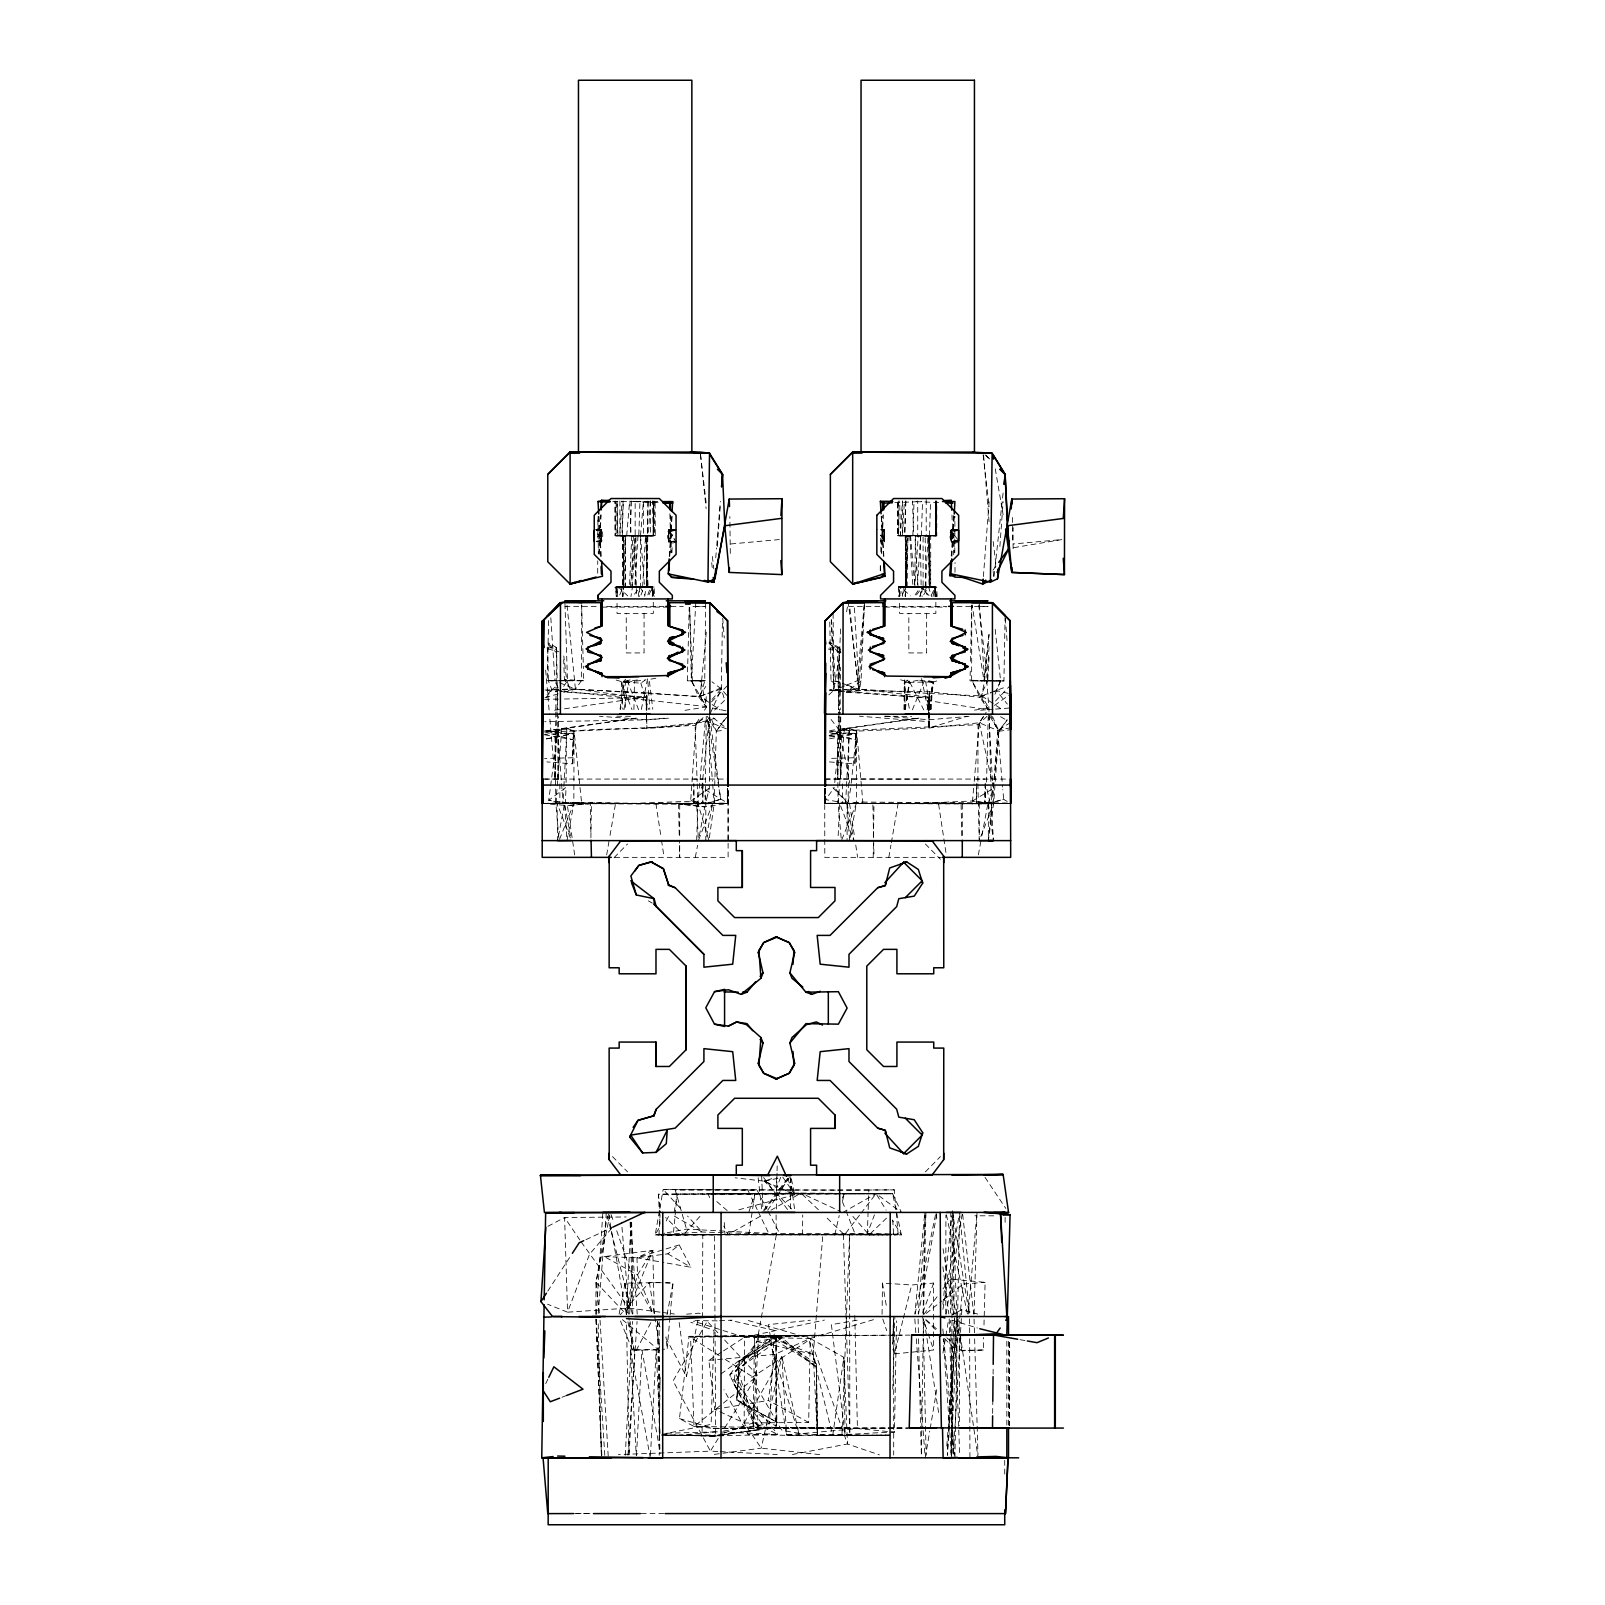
<?xml version="1.0" encoding="UTF-8"?>
<svg xmlns="http://www.w3.org/2000/svg" width="1605" height="1605" viewBox="0 0 1605 1605"><rect width="100%" height="100%" fill="white"/><g stroke="black" fill="none" stroke-linecap="round" stroke-linejoin="round"><path stroke-width="0.75" stroke-dasharray="5 3.75" d="M679.697 845.273L679.697 857.351L679.336 840.258M679.697 835.603L679.718 804.205L544.617 803.463L678.534 803.624L704.776 806.894L728.108 803.423L728.128 788.557L728.108 857.351L613.812 857.351M693.862 803.242L693.862 783.902L693.862 803.242L701.225 803.242M728.108 840.619L728.048 788.817M1010.689 727.707L997.708 730.456L979.271 722.772L929.014 727.988L856.609 731.138L844.39 728.489L837.469 731.258L838.031 803.423L1006.154 803.383L987.857 803.824L824.789 803.423L824.81 788.797L824.789 803.423L856.388 803.443L856.609 731.138L849.506 728.229L837.469 731.258L828.982 731.258M880.603 529.73L884.355 529.469L883.994 542.029L884.134 530.172L876.952 529.49M936.337 596.558L935.173 587.029L930.699 586.868L930.719 535.689L936.778 535.729L936.778 501.021M958.626 541.005L951.304 541.788L958.646 541.326L951.344 541.768L951.223 530.172L958.566 529.971L951.304 529.57L951.304 541.788L951.023 530.172L958.546 529.75L951.243 529.911L951.263 541.487L958.586 541.607C948.575 549.05 946.428 525.236 956.139 529.63M962.298 835.403L962.318 803.724L872.859 803.644L873.601 837.81M983.805 803.242L976.442 803.242L976.442 783.902M597.04 541.828L601.654 541.728L601.434 529.61L601.654 541.728L596.699 541.868M596.719 529.67L601.594 529.67L601.514 541.788L596.759 541.587L601.674 541.587L601.434 529.61M666.075 1435.291L715.569 1435.953L777.723 1434.348L753.568 1422.732L729.633 1374.963L736.795 1365.394L774.954 1335.38L816.343 1363.929L817.346 1435.512L885.599 1435.592M884.275 530.252L884.295 541.928L884.275 530.252L884.255 541.567L884.275 530.252L880.563 535.629M945.766 1314.054L945.907 1214.945M951.986 1320.534L951.625 1457.822L943.259 1338.851M951.986 1318.026L952.246 1215.687M954.794 552.742L954.895 516.188M954.995 572.343L955.035 562.573M928.212 710.534L927.75 700.562L988.379 709.771L979.893 697.332L971.647 680.279L971.787 602.617M992.532 716.512L998.872 731.258L993.655 803.523L988.319 840.619L988.379 803.423L1010.689 803.423L824.789 803.423L824.729 788.436L824.789 857.351L941.112 857.351M1005.111 1222.348L1005.131 1217.372M597.682 573.226L597.742 560.867M597.863 533.663L597.943 516.349M647.959 501.021L646.454 587.029L646.755 535.729L615.257 535.729L615.076 501.021L615.056 535.629L619.891 535.729L653.877 535.729L653.596 501.061L653.074 535.669L616.139 535.729L616.139 501.021M646.775 710.192L646.815 693.48L575.433 689.127L544.597 690.03M720.505 1234.686L891.477 1234.887L702.789 1234.727L702.087 1435.512L715.71 1436.074L765.244 1428.39L733.946 1384.052L735.15 1372.094L756.978 1341.599L776.359 1234.706M699.359 835.724L704.776 806.894L679.718 804.205L728.108 803.423L630.926 803.563L690.652 801.256L705.518 803.503L709.33 788.095L709.591 717.415M819.734 1454.611L761.231 1448.151L744.158 1423.013L744.499 1337.286L693.46 1321.176M840.739 716.893L840.498 778.967L837.69 779.067L838.372 712.058M880.262 570.758L880.302 563.335M899.322 596.498L900.967 586.808L929.516 587.049L928.934 535.749L929.315 587.029L900.706 586.828L898.88 596.518L898.459 587.129L906.183 586.989L935.173 587.029L935.494 596.558L934.732 587.029L926.005 587.029L925.142 535.749L936.778 535.729L917.739 535.729L917.739 501.021M928.974 709.45L929.014 697.714L829.263 690.23M958.646 541.206L951.203 539.942L951.243 529.891L958.626 530.051L951.444 529.61L958.606 529.971L951.444 529.61L951.183 539.762L958.646 541.086L951.344 541.768M950.481 1313.051L950.822 1212.297M977.866 783.762L979.251 840.619L993.655 803.523L992.592 783.762M977.886 781.294L978.047 724.718L986.192 712.239M566.104 782.438L566.425 728.209L544.637 731.459L573.446 733.766L572.303 763.84L546.824 761.914M563.736 692.357L575.433 689.127L581.431 680.701L581.792 605.085M920.588 535.749L917.338 587.089L906.183 586.989L905.862 535.709L935.555 535.749L936.377 501.041L936.036 535.729L913.145 535.749L897.636 535.629L897.817 501.021L898.7 535.729L907.908 535.709L907.126 586.908L898.74 586.748L900.184 596.498M985.51 783.902L984.788 803.242L985.009 783.902M595.776 1314.234L596.037 1282.395L607.272 1216.67M557.717 779.067L558.259 716.673M951.203 539.942L951.304 529.57L958.626 530.051L951.444 529.61L951.183 539.762L951.284 529.59L958.646 530.332L951.203 531.857L951.263 541.708L958.586 541.587L951.183 541.346L958.606 541.507M597.963 535.95L601.594 529.75L596.679 529.891L601.654 529.73C597.241 559.684 609.519 524.434 596.739 529.79L601.715 529.79L596.799 530.132M619.891 501.021L619.891 535.729L624.225 535.729L622.84 596.538M642.602 587.029L645.551 535.588L648.159 587.069L616.019 586.928L617.765 596.538L616.019 586.928L646.996 587.069L646.815 535.749L625.509 535.729L624.987 587.089L615.156 587.47L616.481 596.659L618.126 586.808L646.755 587.029L646.354 535.749L655.261 535.629L655.081 501.021M646.654 709.51L646.815 693.48L700.121 696.389L723.293 686.96M659.434 1434.97L660.056 1375.846M790.483 1208.645L790.824 1177.889M802.52 1234.727L802.721 1214.925M884.174 541.266L884.355 529.469L884.295 540.464L880.563 541.106L884.275 540.584L884.154 541.748L884.275 531.014M929.556 535.749L929.034 587.029L918.04 587.029L914.89 535.749M935.675 501.041L935.555 535.749L936.016 501.021M992.652 1413.403L992.793 1401.145M993.094 1374.181L993.174 1366.838M555.791 712.058L554.969 779.067L558.64 779.067L557.738 712.359M555.832 709.571L556.574 647.537L548.649 643.003M622.961 535.729L622.339 587.009L616.019 586.928L652.593 587.029L653.757 596.558L652.152 586.949L650.727 586.708L632.45 587.009L630.946 596.538M705.678 603.38L704.715 681.102L700.121 696.389L706.581 706.942L704.033 711.035M838.392 709.571L839.154 647.537L829.243 641.88M590.901 837.79L591.402 803.583L728.108 803.423L701.826 787.654L709.591 714.967M623.823 535.649L623.121 587.029L621.015 587.109L622.8 596.579L623.382 587.089L636.062 586.949L654.118 587.029L654.559 596.558M873.2 857.351L873.441 840.238M873.481 837.81L873.983 803.603L962.318 803.724M882.068 1314.335L882.489 1283.077L911.66 1285.003L933.629 1283.077L933.629 1350.006L894.487 1353.898L892.922 1349.263M929.034 709.591L929.235 693.48L858.836 689.187L829.665 689.969L844.451 690.331M915.452 535.729L914.649 586.989L903.595 587.109L905.38 596.579L906.805 535.729L897.636 535.629M921.752 1430.657L921.37 1455.494L920.688 1430.677M921.792 1428.169L923.156 1338.771M923.196 1336.283L923.477 1318.889M638.609 587.049L652.152 587.029L652.774 596.538L652.593 587.029L623.121 587.029L646.996 587.069L647.838 535.629L653.456 535.729L653.095 501.041M671.993 552.581L672.074 547.606M724.036 697.874L721.287 688.946L722.41 622.981M923.096 1314.034L924.841 1212.417L914.87 1313.993M777.021 1173.235L776.72 1187.82L794.495 1194.04L791.125 1177.789M777.061 1170.787L777.161 1165.932M721.448 1352.192L708.868 1360.338L714.747 1409.33L744.158 1423.013L808.679 1422.431L810.244 1338.45L876.31 1318.829M857.251 1320.173L831.39 1324.627L845.113 1434.95L890.414 1435.592L832.714 1435.572L809.161 1340.014L751.24 1377.812L781.595 1429.955C819.152 1439.143 856.709 1432.824 894.466 1432.142L896.513 1320.895M954.915 1457.801L959.529 1214.925M846.918 690.411L929.375 691.755L979.893 697.332L987.717 681.002L1003.928 680.921L1005.111 615.658M881.606 552.742L882.349 515.566M903.956 709.45L904.538 681.062M633.895 709.51L634.497 681.182M990.867 781.434L988.921 708.086L986.734 680.961L970.022 680.881L970.263 671.111M970.483 661.32L971.767 605.045M557.918 687.442L554.949 680.921L547.165 680.66L548.649 619.55M654.198 501.021L654.198 535.729L647.357 535.689L648.179 501.021M923.557 1313.933L925.945 1212.256L918.221 1313.993M687.321 680.801L704.715 681.102L687.321 680.801L687.682 666.135M687.763 663.688L689.187 607.452M839.315 716.954L837.69 779.067L841.221 778.967L840.318 712.319M839.375 714.466L840.599 667.259M954.112 1333.895L950.983 1455.414L956.821 1333.976M954.193 1331.408L954.574 1316.541M986.533 782.096L988.199 717.254M946.79 1337.767L961.877 1350.848L983.303 1350.006L983.644 1337.467M983.985 1324.948L985.109 1282.355L950.321 1279.085L942.958 1288.935M557.035 711.677L555.029 779.067L549.712 717.174M557.116 709.189L557.778 686.719M572.303 763.84L573.446 733.766L544.617 739.243L573.707 733.184L573.166 757.741L544.597 758.463M697.212 783.902L697.914 803.423L708.949 840.619L714.205 803.503L716.291 731.258L710.995 717.997M829.404 761.914L854.883 763.84L856.027 733.766L829.564 731.639M892.761 1389.168L894.848 1317.103M974.054 1314.074L977.004 1212.397L968.236 1314.054M1012.755 540.082L1013.116 527.644M622.299 535.649L623.322 501.021M652.292 596.538L652.593 587.029L639.954 586.928L633.955 594.933M727.667 788.697L727.246 803.142L542.209 803.423L581.572 802.38L635.159 803.423L562.954 802.58L548.729 800.333L557.758 731.318L566.425 728.209L574.088 731.098C620.353 726.102 670.529 733.024 714.967 718.217M905.902 501.021L904.879 535.649L897.837 535.729L897.656 501.021M893.564 1316.541L892.761 1343.706L893.504 1319.009M929.496 535.729L930.539 501.041M934.872 596.538L934.732 586.949L936.257 596.538M928.513 714.245L929.375 691.755L929.014 727.988L967.013 716.332M623.101 501.021L621.897 535.629L638.77 535.729L639.974 501.021M631.467 501.021L630.263 535.649L619.891 535.729L621.837 501.021M696.67 840.619L697.914 803.423L705.458 719.301M659.394 1211.013L655.181 1234.967L702.147 1232.018L780.211 1234.566L867.362 1233.844L868.084 1211.936M868.185 1209.508L868.827 1190.027L894.306 1189.887L896.011 1209.548M905.681 501.021L904.478 535.629L926.205 535.729L926.205 498.533M912.844 535.649L914.048 501.021M921.35 535.729L922.554 501.041M647.357 535.689L654.198 535.729L616.139 535.729L625.509 535.729L623.623 586.989L615.156 587.47L654.118 587.029M646.574 709.972L646.634 692.838L570.257 689.006L551.839 689.809L545.339 696.189M706.22 696.63L705.859 706.521L564.238 691.153M908.049 535.709L906.183 586.989L905.962 535.709M841.923 1435.512L849.567 1234.747L849.827 1435.592L890.033 1435.111L817.346 1435.01L816.504 1366.377L813.254 1354.319L822.823 1234.727M931.402 709.29L932.405 682.265L928.793 680.54M599.407 554.287L601.032 514.984M840.559 628.979L838.432 681.483L831.029 680.781L829.745 621.336M668.844 541.988L668.824 529.71L676.066 530.091L668.723 529.991L668.844 541.988L676.046 541.647L668.603 540.183L668.643 530.172L675.986 529.59L668.563 530.192L668.743 541.768L676.026 541.366L668.663 541.647L668.583 530.172L668.743 541.728L676.046 541.346L668.663 541.647L668.462 529.63L675.825 529.77L668.603 531.596L668.743 541.768L676.046 541.126L668.683 541.467L676.026 541.788L668.663 541.266M631.768 535.729L629.481 587.029L640.515 587.029L640.515 535.729L643.424 501.021M861.022 680.961L846.457 692.096L859.217 690.772L861.022 680.961L864.513 602.657L858.836 689.187L842.866 689.949M838.171 835.643L839.656 803.403L853.9 840.559L847.099 803.423L856.388 803.443L849.587 840.599L847.099 803.423L873.983 803.603M928.332 713.021L929.014 727.988L929.315 721.708L859.417 716.191M956.941 1331.508L957.543 1319.109M669.104 529.831L676.046 530.212L669.104 529.831L668.603 540.183L674.561 532.218M953.089 1338.791L947.351 1455.354L955.356 1338.851M953.21 1336.303L954.072 1318.949M546.824 803.423L565.281 803.383L566.084 787.353L548.729 800.333L565.281 803.383L714.205 803.503L712.64 783.701M630.966 1222.348L626.351 1314.415L596.037 1282.395L609.88 1214.845M1007.338 803.142L862.828 802.079L848.102 803.443L849.005 728.209L829.143 735.652M703.09 717.656L695.105 725.38L574.088 731.098L561.81 728.489L554.889 731.258L555.852 803.423L563.014 803.483L563.776 788.918M563.897 786.49L566.926 728.229L636.423 718.157M636.503 1455.374L641.98 1350.006L659.856 1450.479M845.594 803.463L846.357 788.898M846.477 786.47L849.506 728.229L919.003 718.157M598.725 553.765L600.832 514.864M650.446 1455.374L656.204 1350.006L630.504 1350.006L636.242 1455.374M880.383 570.798L880.784 563.495M881.326 553.765L883.432 514.824M898.7 501.021L898.7 535.729L900.445 535.729L902.351 501.021M596.739 541.527L601.674 541.587L596.699 541.346L601.514 541.788L601.594 529.67L596.699 529.931L601.654 529.73L596.719 530.733M650.286 501.021L648.34 535.809L646.996 535.749L655.261 535.629L642.401 535.709M625.228 1455.354L632.671 1321.397M658.913 1235.328L660.076 1214.704M925.182 587.029L928.131 535.649L929.516 587.049L929.255 535.789L930.74 587.069L914.79 587.049L918.261 535.729L936.036 535.649L935.354 501.021L936.036 535.729L902.471 535.729L904.418 501.021M951.885 556.373L954.092 516.509M1003.928 680.921L987.717 681.002L989.101 656.525M695.808 602.637L691.374 680.46L698.657 696.771L705.859 706.521L691.374 680.46L689.648 607.412L692.357 680.741L705.638 680.42M706.32 632.169L700.121 696.389L710.132 703.151M730.295 553.444L729.854 516.509M1013.156 548.709L1012.434 516.509M669.746 556.273L672.154 515.045M954.734 1430.898L953.29 1455.615L950.561 1320.494M954.895 1428.43L961.856 1309.74L977.646 1314.074M669.305 556.433L671.753 516.569M846.979 1335.119L758.603 1336.183L753.166 1427.166L851.753 1428.069M638.008 535.749L634.757 587.089L615.879 587.129L616.24 596.579M596.258 1314.515L602.858 1212.417M632.25 587.009L635.68 535.729M627.976 1455.354L637.065 1321.497M989.081 646.695L986.734 680.961L970.022 680.881M955.517 1336.383L956.7 1319.029L955.336 1336.463M679.718 804.205L712.6 803.503L705.799 840.619L705.799 803.423L712.6 803.503L698.376 840.639L696.67 803.423L728.108 803.423L707.665 803.262L690.652 801.256L691.835 784.243M692.016 781.796L696.109 723.434L703.813 718.599M717.315 546.462L720.184 506.699M951.203 555.832L954.092 516.288M999.875 546.462L1003.125 501.723M622.64 596.579L623.342 587.149L624.987 587.089L615.156 587.47M905.22 596.579L905.922 587.149L935.173 587.029L935.474 596.558L934.732 587.029M917.739 803.423L972.53 800.975L988.038 803.403L993.415 788.296L997.708 730.456L989.322 711.838M929.155 710.654L929.235 693.48L981.738 695.928L988.359 693.44M930.318 709.29L932.405 682.265L918.762 680.059M983.384 576.576L989.121 501.723M988.379 840.619L998.872 731.258L1006.817 719.963M946.79 1445.965L947.953 1431.038M948.154 1428.55L955.135 1338.951M561.81 728.489L555.852 803.423L559.062 840.579L573.848 803.423L574.028 731.138L566.926 728.229L554.889 731.258L546.402 731.258M646.514 709.591L646.815 693.48L646.594 710.634M598.224 1313.492L606.329 1212.417L632.33 1314.014M629.601 1314.034L632.611 1276.577L631.648 1222.268M715.75 557.798L716.552 547.987M716.753 545.54L720.344 501.362M844.39 728.489L838.031 803.423L841.421 840.659L856.388 803.443M626.692 535.729L629.641 501.021M1007.178 801.397L1003.667 799.35L990.245 803.262L972.53 800.975L973.994 783.862M974.215 781.414L979.271 722.772L984.487 715.349M669.967 1317.344L667.138 1349.143L666.055 1336.845M670.188 1314.896L673.017 1283.077L665.975 1282.816M864.172 605.085L857.451 680.64L858.836 689.187L928.974 696.971M630.384 587.029L635.159 535.729L635.159 501.021M666.958 1234.767L673.298 1234.787L677.17 1194.14L892.641 1193.759L901.468 1212.497L876.029 1193.618L838.532 1193.338M974.516 710.112L988.921 708.086L981.738 695.928L984.587 680.761L989.041 634.376M834.76 782.538L839.856 730.837L829.304 717.194M942.917 1304.223L951.785 1215.627M983.303 1350.006L956.379 1350.427L959.409 1320.915M959.67 1318.447L963.221 1284.02L985.109 1282.355M851.252 783.18L856.669 731.098L849.005 728.209L829.243 735.872M620.092 709.25L622.981 682.045L626.391 678.434L620.473 709.43M544.597 734.789L573.005 739.745L573.707 733.184L544.657 734.288M829.504 735.21L855.565 739.745L856.288 733.184L829.625 734.187M994.077 576.335L1003.225 491.792M989.001 634.677L983.945 680.781L971.647 680.279L988.379 709.771M638.288 596.558L639.412 587.029L652.593 587.029L648.902 594.994M676.026 541.728C666.236 548.328 664.55 526.32 672.274 529.871M885.779 1428.129L713.342 1428.35L694.022 1426.464L679.457 1418.579L689.027 1336.363L910.075 1335.119M644.749 596.398L646.013 587.029M854.883 763.84L856.288 733.184L829.685 736.916M808.679 1422.431L768.313 1400.463L774.814 1354.399L810.244 1338.45L843.849 1357.369L847.5 1443.998L879.359 1454.872M905.28 709.45L909.333 680.981M929.656 709.671L933.629 681.944L938.203 680.48M832.714 1435.572L843.849 1357.369L845.113 1434.95M748.753 1234.727L754.912 1193.939L707.905 1193.819L710.012 1198.133M946.148 1314.114L962.458 1212.417L973.713 1314.074M840.538 648.821L833.757 690.371L828.641 695.065M846.597 611.846L848.222 601.975L858.836 689.187L842.344 683.369M616.721 1230.754L632.611 1276.577L626.351 1314.415L608.114 1211.795M674.12 1212.477L677.17 1194.14L892.641 1193.759L901.368 1234.907L893.945 1234.887L901.368 1234.907L892.5 1220.442M925.202 1457.982L929.736 1431.138M930.158 1428.691L936.758 1389.649M942.958 1353.035L945.425 1338.389M945.847 1335.942L948.314 1321.296M623.984 709.631L628.739 682.025L644.668 680.038M606.67 854.903L609.599 837.83M610.02 835.403L615.497 803.704L544.617 803.443M888.809 857.351L890.936 845.113M891.357 842.685L898.098 803.563M942.938 1309.279L959.148 1214.845M659.795 1208.605L663.166 1189.445L757.038 1190.087L766.969 1209.147M918.481 1314.054L937.099 1212.437M570.457 835.884L564.519 803.423L557.637 840.619L557.075 803.403L571.32 840.518M850.73 788.135L847.881 803.423L825.692 799.651L825.191 788.216M978.348 854.903L981.518 837.87M981.979 835.443L987.857 803.824L993.655 803.523L991.449 803.443L990.927 783.882M695.306 857.351L697.573 845.333M904.779 709.29L909.854 682.326L904.578 678.694L905.1 709.45M667.018 1314.676L673.017 1283.077L649.383 1282.355L620.272 1314.736M619.109 1314.134L625.087 1283.077L661.28 1282.656M920.126 596.558L921.992 587.029L898.74 586.748L900.365 596.498M641.338 709.45L647.678 678.373L649.784 709.43M665.774 1337.767L686.459 1376.568L698.135 1319.009M915.111 1314.034L936.016 1212.256L936.939 1219.7M880.563 535.308L884.295 540.464L884.235 529.69L884.295 540.464L880.563 541.086M834.801 1234.747L839.234 1215.507M842.545 1201.082L844.21 1193.879L892.641 1193.759M932.966 596.599L935.173 587.029L898.74 586.748M824.789 803.423L825.692 799.651L834.279 787.453M927.048 709.591L933.629 681.944L927.61 680.219M902.772 1320.654L894.487 1353.898L892.821 1344.127M903.374 1318.267L911.66 1285.003M654.238 1313.773L652.814 1250.295L637.546 1274.811L626.351 1314.415L652.814 1250.295L604.262 1256.615L637.546 1274.811L653.355 1313.913M919.765 596.498L922.755 586.928L930.699 586.868L926.005 587.029M748.833 1212.216L754.912 1193.939M647.818 594.853L650.727 586.708L653.375 594.873M933.629 1283.077L921.872 1315.097L927.369 1331.388M780.652 1177.308L776.72 1187.82L764.441 1181.22L735.19 1177.809M640.997 594.974L643.986 587.049M926.567 587.049L923.577 594.974L928.593 587.029L931.542 596.558M673.298 1234.787L866.82 1234.727L874.464 1214.824M912.362 709.831L925.182 678.835M994.96 694.243L1000.597 680.921L995 627.455M1000.597 680.921L995.842 680.881L1000.597 680.921L996.364 690.551L990.185 693.099M619.731 594.913L623.302 586.848M902.311 594.893L905.882 586.848L921.15 587.029L920.367 535.749M710.574 712.801L721.287 688.946L711.938 681.744M842.324 1198.032L844.21 1193.879L707.905 1193.819M931.482 594.994L935.173 587.029L907.126 586.908M545.72 1383.63L548.77 1377.311M666.215 1220.964L669.345 1214.804M791.646 1208.966L764.441 1181.22L766.608 1177.047M650.807 1322.761L634.637 1353.336L629.06 1455.474L626.492 1321.838M890.033 1435.111L817.346 1435.512L813.254 1354.319L772.808 1338.43L756.978 1341.599L733.946 1384.052L759.687 1429.975L720.444 1434.509M722.691 1234.767L655.181 1234.967L659.836 1226.782M744.158 1423.013L781.836 1356.426L799.27 1435.512L861.544 1435.652L786.611 1434.95L768.414 1324.627L810.365 1320.213M718.197 1438.461L710.393 1451.141L618.386 1454.571M724.718 1427.908L757.319 1375.124L720.585 1335.681M698.937 719.221L695.105 725.38L697.132 781.475M547.787 1291.102L570.999 1255.391M767.732 1210.31L789.299 1177.528M915.171 594.913L920.608 586.888L929.034 595.535M601.133 541.587L601.574 529.73L594.271 529.831M563.696 686.298L567.508 680.781L564.94 603.219M646.654 710.052L646.634 692.838L698.657 696.771L705.799 686.479M724.236 719.923L716.291 731.258L706.28 714.586L705.197 803.383L714.205 803.503L697.914 803.423M546.302 697.533L551.839 689.809L557.216 685.395M992.953 570.216L997.287 564.298M726.664 717.315L716.291 731.258L723.394 730.315M990.125 716.653L998.872 731.258L1010.709 715.328M916.535 594.913L922.534 586.908L927.269 594.953M763.519 1210.431L789.841 1175.241M923.778 1314.535L937.059 1296.8M597.261 537.193L601.755 531.235L598.043 530.533M764.522 1210.491L789.379 1177.448M859.498 1215.206L844.471 1234.827L825.351 1216.45M861.002 1213.24L876.029 1193.618L886.161 1210.13M611.645 1228.387L589.537 1254.247L567.548 1312.188L547.606 1304.243M712.038 699.499L721.287 688.946L726.784 695.306M699.92 1216.389L683.61 1234.727L661.38 1235.268L717.616 1234.807M995.541 701.044L1010.468 685.215M711.496 701.887L727.928 685.094M614.153 857.572L627.555 843.969M925.363 1171.891L940.41 1156.583M714.666 710.052L724.798 700.181M852.877 1216.43L869.087 1234.907L886.983 1217.693M987.075 716.271L978.047 724.718L839.856 730.837L849.827 783.36M907.808 680.119L904.117 683.148L904.518 709.41M725.219 1336.764L826.756 1335.119L689.027 1336.363L690.551 1337.326L694.022 1426.464L721.407 1404.656M723.374 1403.111L754.671 1378.173L723.634 1358.412M668.844 541.226L675.524 541.447M926.185 1313.412L941.774 1301.033M943.74 1299.488L963.221 1284.02M604.262 1256.615L636.944 1257.758L667.82 1253.826L679.196 1244.918L690.892 1267.268L666.376 1262.954M721.026 1373.94L768.815 1338.811L799.27 1435.512L748.191 1434.689L723.975 1389.709M994.458 705.458L1010.628 693.942M782.016 1337.707L774.954 1335.38L816.343 1367.42L782.016 1337.707L729.633 1374.963L777.723 1434.348L715.75 1431.8L674.923 1435.733M690.652 801.256L709.33 788.095M616.159 680.079L622.981 682.045L640.877 683.128L645.972 679.577M723.534 1350.848L744.499 1337.286L824.428 1320.072M1010.689 722.491L997.708 730.456L1002.603 787.052M972.53 800.975L993.415 788.296M760.188 1216.329L727.968 1234.666L723.755 1226.08M770.942 1210.21L801.015 1193.077L836.024 1193.317M842.765 1212.517L876.029 1193.618M547.887 1226.32L564.599 1217.513L626.111 1216.971M953.37 1314.194L961.856 1309.74L952.367 1314.535M652.814 1250.295L636.944 1257.758L637.546 1274.811M585.945 1239.662L612.99 1227.063M844.531 685.937L833.757 690.371L831.27 619.791M846.678 685.054L857.451 680.64L849.667 606.469M979.893 697.332L988.138 693.942M561.971 1397.273L566.645 1395.467M990.566 692.618L1006.054 686.86M787.433 1178.471L794.495 1194.04L764.441 1181.22L775.075 1177.468M722.27 1433.626L715.569 1435.953L661.802 1434.99L715.71 1436.074L765.244 1428.39M724.497 1432.844L753.568 1422.732L736.795 1365.394M698.657 696.771L705.438 694.423M707.705 693.641L721.287 688.946M758.603 1336.183L754.47 1337.527L753.166 1427.166L846.979 1428.069M679.196 1244.918L636.944 1257.758L663.928 1262.513M597.04 541.186L601.694 539.782L597.241 533.943M937.139 596.558L936.698 587.029L898.459 587.129L905.922 587.149M705.518 803.503L720.685 799.27L719.381 789.339M544.998 697.553L561.389 693.019M738.822 1209.809L801.015 1193.077L840.579 1211.494M666.516 1433.245L718.779 1431.8M630.123 679.918L621.275 682.085L622.88 709.29M764.441 1181.22L781.113 1177.568M918.16 680.259L904.117 683.148L909.554 709.47M668.663 531.817L675.886 530.352M662.123 1434.348L711.135 1424.377L714.024 1330.385L690.792 1322.239M951.484 541.507L958.667 540.624L951.183 531.235L958.626 529.73M951.183 531.235L958.205 529.831M655.883 678.193L649.202 679.477L652.774 709.209M792.368 1454.511L847.5 1443.998L810.244 1338.45L745.683 1319.771M829.604 738.782L856.027 733.766L855.746 757.741L829.544 758.403M655.181 1234.967L664.831 1233.182M667.239 1232.72L686.539 1229.129L768.755 1233.422L886.221 1234.185M559.884 691.795L575.433 689.127L646.434 698.295M1013.698 547.666L1061.908 539.581L1013.437 543.955M714.747 1409.33L722.049 1408.127M724.497 1407.725L768.313 1400.463M723.614 1431.018L769.477 1423.655L774.372 1330.364L730.496 1320.393M684.974 710.333L706.581 706.942M637.466 679.958L622.981 682.045L625.85 709.25M554.568 710.233L562.011 709.149M564.499 708.788L646.394 696.971L564.84 692.096M544.637 730.917L636.423 718.097M829.705 730.576L919.003 718.097M714.265 1454.391L761.231 1448.151L781.836 1356.426L786.611 1434.95L799.27 1435.512M998.872 731.258L1010.608 729.733M646.334 716.713L646.976 728.088L708.367 721.688L728.088 729.513M730.857 543.955L779.328 539.561M708.868 1360.338L774.814 1354.399M786.611 1434.95L857.431 1428.57L894.466 1432.142M958.646 541.326L951.404 541.928L951.203 531.857L951.304 541.708L958.606 541.046M664.109 718.238L646.735 719.742L599.427 716.251M968.999 716.312L929.255 719.762L884.475 716.171M686.559 1314.174L698.797 1313.171L703.672 1314.294M676.046 541.126L668.683 541.708L676.086 541.346M668.442 718.177L646.654 719.863L544.677 721.688M980.655 710.233L993.074 709.29M995.561 709.089L1010.448 707.945M993.776 1215.828L974.897 1215.788M675.745 530.071L668.623 530.553L674.822 539.36M596.719 530.051L601.715 529.79M565.281 803.383L581.572 802.38L574.088 731.098L546.663 731.679M717.134 1320.855L694.945 1320.654M719.622 1320.734L732.02 1320.153M547.004 647.979L556.574 647.537L557.717 709.891M829.584 647.979L839.154 647.537L840.298 709.851M840.599 690.05L833.757 690.371L833.095 612.949M951.023 530.172L955.798 529.951M621.015 587.109L631.848 587.029L632.591 535.769L653.295 535.649L652.653 501.021M894.868 502.666L921.852 501.522M945.927 852.456L938.524 803.644L987.857 803.824M851.753 1335.119L754.47 1337.527L758.082 1427.467M620.473 1320.995L632.41 1350.006L664.651 1349.203M951.243 530.132L958.566 529.971M930.699 586.868L923.096 587.029L923.096 535.729M652.593 587.029L636.282 587.37L636.403 596.619M547.726 648.581L548.388 680.781L557.537 680.6M559.824 680.56L583.759 680.761L583.478 670.97M596.699 541.667L601.474 541.587L596.659 541.306M898.7 535.729L926.205 535.729L900.445 535.729L899.683 501.041M544.577 699.319L561.971 699.038M564.458 698.998L646.454 697.613M722.732 1336.805L690.551 1337.326L721.568 1357.088M900.606 679.818L909.854 682.326L933.629 681.944M635.159 535.729L647.838 535.629M702.789 1234.727L717.575 1234.546M720.043 1234.526L810.344 1234.767M619.891 535.729L643.625 535.729L643.625 501.021M559.142 680.861L581.431 680.701M900.445 535.729L913.646 535.629L912.523 501.021M929.074 535.769L936.457 535.709L936.176 501.041M705.398 680.36L691.374 680.46L692.357 680.741M628.739 682.025L621.275 682.085L632.009 709.631M824.789 779.067L841.221 778.967M869.087 1234.907L891.116 1234.747L866.82 1234.727M629.942 501.021L631.066 535.669L616.139 535.729L643.625 535.729M563.014 803.483L573.848 803.423L567.006 840.599L564.519 803.423M938.524 803.644L993.655 803.523M677.17 1194.14L658.351 1194.22L660.096 1225.197M888.588 1234.165L898.138 1234.125L896.212 1211.996M689.027 1336.363L902.592 1335.119M930.74 587.069L905.702 587.029L905.702 535.729L936.036 535.649M632.45 587.009L646.755 587.029M693.801 779.067L697.352 779.067M976.382 779.067L979.933 779.067M837.91 1190.128L894.306 1189.887M725.199 1234.747L890.775 1234.145M679.457 1418.579L713.342 1428.35L910.898 1428.069M661.581 1435.01L715.529 1435.071M612.789 501.623L637.466 501.562M632.29 535.729L653.877 535.729M835.403 1190.108L663.166 1189.445L681.022 1208.946M713.342 1428.35L902.592 1428.069M888.247 1428.129L907.989 1428.089M654.198 535.729L615.257 535.729L624.225 535.729M897.837 535.729L936.778 535.729M918.261 535.729L935.655 535.649M978.93 606.369L987.958 606.369L949.177 606.369M564.94 606.369L597.04 606.369M606.871 606.369L663.547 606.369M670.93 606.369L683.249 606.369M692.919 606.369L705.398 606.369L695.567 606.369M879.781 606.369L847.761 606.369M882.068 606.369L946.709 606.369M602.076 607.111L668.262 607.111M884.656 607.111L946.047 607.111M558.64 779.067L542.209 779.067L727.366 779.067M825.532 779.067L1009.946 779.067M1007.519 803.242L825.532 803.242L825.532 788.737M728.108 803.423L542.209 803.423L591.402 803.583L567.388 805.529L546.783 803.824M868.827 1190.027L675.264 1190.128L686.539 1229.129M660.638 1234.727L717.997 1234.686M574.751 1513.595L591.904 1513.595M576.155 1513.575L590.981 1513.595M641.258 1513.595L665.032 1513.595M635.339 501.562L657.729 501.603M982.942 779.067L985.069 779.067M700.362 779.067L702.488 779.067M918.782 779.087L840.498 778.967L838.853 712.118M978.107 803.242L981.157 803.242M1006.154 803.423L988.038 803.403L1003.667 799.35L1002.804 789.52M951.263 541.487L956.159 541.507M922.534 586.908L900.706 586.828L910.336 595.896M951.304 541.788L955.918 541.808M616.761 716.231L634.156 716.312M547.165 680.66L567.508 680.781M884.315 716.231L911.58 716.392M867.362 1233.844L891.036 1234.044M616.019 586.928L625.509 587.029L625.509 535.729M705.799 803.423L714.205 803.503M645.551 535.588L653.074 535.669M694.022 1426.464L821.64 1428.209M744.499 1337.286L810.244 1338.45M971.647 680.279L993.375 680.761L983.945 680.781L972.169 605.065M674.501 1435.231L715.71 1436.074L714.446 1234.466L683.61 1234.727L665.594 1217.573M596.779 529.911L601.735 530.091M636.021 501.542L658.13 502.365M902.752 596.498L900.967 586.808L906.464 587.029M633.514 501.603L658.05 502.646M916.114 501.603L940.65 502.666M900.967 586.808L906.323 587.069L905.16 535.729M717.816 1451.502L710.393 1451.141L673.077 1380.902L707.223 1321.336L718.9 1333.875M720.284 1451.622L777.261 1454.511M596.719 541.326L601.594 541.467M596.739 530.372L601.373 529.79M583.759 680.761L564.378 679.497L563.716 659.775M846.457 692.096L929.034 698.135M546.643 690.531L557.677 691.595M561.75 690.872L551.839 689.809L548.388 680.781M829.604 690.25L841.642 691.574M660.056 1312.148L628.879 1308.075L567.548 1312.188L564.599 1217.513L579.846 1239.963M662.444 1312.449L674.441 1314.034M1020.098 1339.694L1024.933 1340.536M712.56 707.966L728.188 711.296M756.978 1341.599L813.254 1354.319M1008.261 693.38L996.364 690.551L1007.318 704.073M548.047 648.982L558.821 651.791M828.361 649.002L841 652.352L837.268 647.738L829.263 642.321M829.484 732.562L855.565 739.745M544.536 731.92L573.005 739.745M951.845 1320.133L977.445 1328.017M839.997 682.546L835.282 680.881L831.41 619.811M566.685 680.42L564.378 679.497L570.257 689.006L566.685 680.42L563.796 655.984M559.503 682.747L575.433 689.127L566.665 601.514M842.585 683.349L859.217 690.772L854.301 605.366M1000.557 716.713L1006.636 720.184M674.361 1216.129L702.147 1232.018L687.522 1216.048M648.32 900.826L652.232 903.093M667.82 1253.826L690.892 1267.268M816.504 1366.377L772.808 1338.43L735.15 1372.094L759.687 1429.975M981.738 695.928L1002.443 709.791M712.139 704.495L720.143 709.912M831.029 680.781L840.679 687.843M548.067 643.685L557.015 650.426M713.282 717.876L724.377 726.604M622.419 1319.671L660.096 1351.149L654.74 1316.742M926.065 1319.792L937.38 1329.602M716.793 1201.563L729.252 1212.377M828.842 642.983L839.535 653.095M618.126 586.808L627.756 595.896M548.047 644.668L556.955 653.095M818.39 1209.769L801.015 1193.077L658.351 1194.22L660.638 1212.417M985.089 454.837L988.439 458.107M925.704 1319.912L937.621 1331.769M944.442 1338.55L956.379 1350.427M986.232 455.499L989.663 458.93M925.363 843.969L940.41 859.257M612.488 1156.583L627.555 1171.891M833.035 787.774L847.881 803.423L862.828 802.079L856.669 731.098M835.824 789.239L848.102 803.443M668.603 531.596L674.521 539.42M787.553 1209.548L761.633 1174.92L762.957 1209.929M782.738 1177.087L794.495 1194.04M581.231 1242.009L628.879 1308.075L621.536 1222.208M985.009 1177.348L1005.793 1208.425M880.603 535.027L884.275 540.584M639.954 586.928L644.688 594.953M632.611 1276.577L653.135 1314.114M657.729 1322.68L660.036 1326.994M768.073 1211.273L780.211 1234.566M909.854 682.326L923.798 709.952M747.749 1190.007L757.199 1209.548M758.242 1211.715L768.755 1233.422M842.465 1201.764L845.193 1208.746M846.096 1211.073L855.204 1234.345M627.274 680.66L638.63 709.751M701.826 787.654L707.665 803.262L720.685 799.27L719.14 789.56M611.164 1214.704L613.551 1221.586M928.151 1333.715L933.629 1350.006M882.81 1319.069L886.702 1330.685M640.877 683.128L648.681 709.43M986.955 789.379L990.245 803.262M651.991 587.089L654.158 596.579M700.984 681.383L706.06 704.615M979.271 722.772L992.351 783.441M946.428 1214.905L967.494 1314.114M627.916 1321.717L634.637 1353.336L630.083 1321.437M921.571 678.514L928.011 709.53M630.504 1350.006L650.306 1457.822M995.24 468.821L1003.105 514.683M925.583 681.182L930.418 709.49M882.489 1283.077L886.622 1307.493M952.267 1210.692L969.219 1313.973M943.058 1248.73L953.791 1314.054M950.321 1279.085L956.7 1318.668M957.102 1321.156L959.489 1336.002M959.89 1338.47L961.877 1350.848M708.367 721.688L718.759 787.152M924.279 1321.316L926.587 1336.002M926.968 1338.45L938.885 1414.346M649.383 1282.355L654.359 1314.294M655.943 803.583L661.12 837.79M661.501 840.238L664.089 857.351M849.587 803.684L854.321 835.403M855.766 845.153L857.592 857.351M574.65 854.883L567.388 805.529L590.279 803.704L590.961 835.403M957.643 1316.642L959.81 1331.508M960.151 1333.976L977.706 1455.354M790.182 1177.729L794.696 1209.949M988.379 803.423L993.455 840.538L991.248 803.423M679.176 1322.48L686.459 1376.568M709.912 717.455L719.06 786.871M942.897 1266.827L948.836 1313.953M978.729 605.105L987.717 681.002M983.103 454.556L989.162 506.739M993.194 541.527L996.083 566.364M700.522 454.536L706.3 504.251M712.359 556.433L713.804 568.852M758.142 1177.729L761.773 1209.909M625.087 1283.077L629.16 1320.253M629.441 1322.741L632.41 1350.006M596.037 1282.395L599.387 1312.97M700.482 454.516L706.1 508.584M711.717 562.673L712.219 567.588M959.569 1212.417L969.4 1313.973M942.837 1328.92L943.539 1336.363M943.78 1338.831L954.674 1455.314M910.516 535.649L914.91 587.029M545.66 670.128L549.492 714.707M983.624 455.68L989.121 522.187M993.194 571.44L993.595 576.376M707.564 719.321L712.46 781.214M640.515 535.729L644.608 587.169M722.732 618.146L724.276 637.967M1005.312 618.146L1007.218 642.983M914.81 1318.949L916.114 1336.323M916.295 1338.811L922.975 1428.189M923.156 1430.677L925.022 1455.514M927.75 700.562L928.412 709.791M630.564 1222.208L637.225 1314.054M557.758 731.318L562.954 802.58M979.431 604.082L984.587 680.761M550.836 617.805L554.949 680.921M909.754 535.749L912.964 587.049M596.258 1319.47L604.804 1455.394M881.466 516.489L883.874 556.333M598.906 516.469L601.293 556.313M600.049 1320.193L608.315 1457.842M881.205 516.268L883.432 556.213M892.761 1219.94L893.564 1234.727M988.861 714.586L992.452 781.274M724.276 1222.549L724.958 1234.727M633.614 535.729L636.062 586.949L635.921 535.849M598.685 516.629L600.591 556.574M656.204 1350.006L660.036 1433.325M951.946 515.125L953.731 554.788M595.876 1319.17L601.835 1455.294M657.428 1321.457L660.076 1385.255M954.654 1319.009L955.115 1331.408M955.216 1333.875L959.69 1455.314M596.197 1319.47L601.373 1455.354L598.143 1320.935M956.781 1314.074L953.029 1212.277L954.173 1313.993M843.448 1234.727L849.827 1435.592M646.394 709.31L646.093 699.92L646.233 709.51M646.675 718.699L646.976 728.088M953.27 515.526L954.353 552.561M974.054 1319.029L974.556 1336.383M974.636 1338.871L977.987 1455.354M630.123 1222.187L632.872 1313.953M949.217 1318.909L949.699 1336.303M949.779 1338.791L952.307 1428.269M952.367 1430.757L953.069 1455.615M581.612 604.904L583.397 668.523M669.887 513.74L670.91 552.923M837.268 647.738L838.793 709.651M961.094 804.546L961.796 835.744M923.116 1318.989L923.497 1336.343M923.557 1338.811L926.145 1455.314M918.1 1318.969L918.501 1336.343M918.562 1338.811L920.628 1428.189M854.783 1315.538L857.431 1428.57M825.331 788.837L825.672 803.443M622.559 535.729L623.723 587.109L623.302 535.709M873.642 840.258L874.023 857.351M678.534 803.624L679.276 837.81M617.865 535.729L617.102 501.021L617.724 535.709M670.569 515.506L671.311 552.561M657.328 1321.537L659.976 1453.729M951.203 531.857L951.384 541.908M816.343 1363.929L817.346 1435.512M646.634 712.901L646.654 719.863L646.594 712.46M929.175 712.921L929.255 719.762L929.255 712.6M928.914 716.713L929.014 727.988M880.744 538.177L880.884 552.943M921.992 587.029L922.052 596.538M639.412 587.029L639.472 596.538M598.083 516.609L598.324 553.986M985.43 783.902L985.51 803.242M959.248 1337.888L959.549 1425.541M776.098 1214.945L776.198 1234.666M976.382 783.902L976.442 803.242M969.641 1318.929L969.681 1336.283M969.681 1338.771L969.922 1457.822M929.235 693.48L929.255 710.212M1009.385 1342.462L1009.385 1425.641M1009.264 1342.462L1009.264 1425.641M1008.502 1341.319L1008.502 1425.601M1006.837 1341.319L1006.837 1425.601M1004.73 1460.309L1004.71 1477.663M979.251 803.423L979.251 840.619M935.855 602.276L935.855 613.431L899.623 613.431L899.623 602.276M926.647 613.431L926.647 652.934L908.831 652.934L908.831 613.431M902.471 501.021L902.471 535.729M893.684 1319.531L893.704 1455.053M847.099 803.423L847.099 840.619M842.444 783.902L842.444 803.242M776.459 1177.729L776.459 1209.949M659.194 1321.778L659.194 1455.274M653.295 602.276L653.295 613.431L617.042 613.431L617.042 602.276M650.426 501.021L650.426 535.729M644.066 613.431L644.066 652.934L626.251 652.934L626.251 613.431M559.864 783.902L559.864 803.242M727.366 788.737L727.366 803.242L727.366 788.737M776.118 1336.805L776.058 1426.243L737.518 1399.821L738.942 1361.321L775.977 1340.977L776.118 1336.805L738.942 1361.321L736.695 1400.302L776.84 1422.13L776.058 1426.243L775.977 1340.977L739.885 1360.88L736.695 1400.302L776.84 1422.13L776.118 1336.805M702.93 783.902L702.83 803.242L702.85 783.902M898.138 1234.125L893.223 1234.125L898.138 1234.125"/><path stroke-width="1.5" d="M542.189 761.552L542.089 699.379L542.189 761.552L542.229 734.368M619.149 678.072L607.071 677.471L585.384 666.557L602.276 657.428L586.066 648.861L602.156 640.315L586.587 632.39L600.772 626.311L600.772 602.657L560.486 602.718L542.209 621.235L542.209 648.199L542.691 639.633L543.754 647.858L543.754 620.212L560.486 602.718L566.665 601.514L581.812 602.637M560.406 714.185L560.486 602.718L547.064 616.4L561.83 603.119M597.983 598.926L597.983 595.315L610.983 582.294L610.983 571.139L594.251 554.407L594.251 515.265L610.983 498.533L659.334 498.533L676.066 515.265L676.066 554.407L659.334 571.139L659.334 582.294L672.335 595.315L672.335 598.926L597.983 598.926L597.983 595.315M626.813 840.699L620.714 840.9L609.218 856.147L609.138 967.775L619.169 967.775L619.169 973.794L655.984 973.794L655.984 949.358L669.365 949.358L686.097 966.09L686.097 1049.75L669.365 1066.482L655.984 1066.482L655.984 1042.066L619.169 1042.066L619.169 1048.085L609.138 1048.085L609.218 1159.693L620.714 1174.94L628.859 1175.221M662.785 1212.397L662.684 1457.822L647.999 1457.661M721.006 1457.822L721.066 1212.417M727.506 620.694L728.128 786.089L727.587 620.834L709.831 602.738L689.307 602.557M943.76 862.667L943.68 856.147L932.184 840.9L816.604 840.619L816.604 850.65L810.585 850.65L810.585 887.465L835.001 887.465L835.001 900.846L818.289 917.579L734.629 917.579L717.896 900.846L717.896 887.465L742.312 887.465L742.312 850.65L736.294 850.65L736.294 840.619L620.714 840.9M824.789 786.069L824.789 714.185L1010.689 714.185L1010.689 803.423L1010.608 779.067L1010.388 786.29M825.752 663.146L824.769 761.552L824.789 621.235L843.086 602.718L864.513 602.657M943.76 1153.192L943.68 1159.693L932.184 1174.94L816.604 1175.241L816.604 1165.21L810.585 1165.21L810.585 1128.395L835.001 1128.395L835.001 1115.014L818.289 1098.281L734.629 1098.281L717.896 1115.014L717.896 1128.395L742.312 1128.395L742.312 1165.21L736.294 1165.21L736.294 1175.241L620.714 1174.94M842.986 714.185L843.086 602.718L849.145 601.534M834.7 611.465L843.066 602.718L883.352 602.657L883.352 626.311L867.282 632.27L885.318 641.478L868.405 650.045L884.756 658.692L869.148 666.597L886.722 676.066L949.618 676.788L968.216 666.577L950.18 657.508L967.715 649.142L950.722 640.315L966.33 632.39L952.126 626.311L952.126 602.657L992.412 602.738L1010.127 620.734L1010.689 857.351L942.275 857.351M884.636 626.09L884.656 598.926L884.636 626.09L872.699 629.3M940.61 1336.363L940.229 1212.417M943.68 1159.693L943.76 1048.085L933.729 1048.085L933.729 1042.066L896.914 1042.066L896.914 1066.482L883.532 1066.482L866.8 1049.75L866.8 966.09L883.532 949.358L896.914 949.358L896.914 973.794L933.729 973.794L933.729 967.775L943.76 967.775L943.68 856.147M962.278 857.351L962.298 840.278M728.168 696.891L728.108 729.693L728.209 714.245L542.209 714.185L543.754 620.212L542.209 621.235L542.209 731.82L543.293 669.425M890.033 1457.822L890.213 1212.417M923.858 676.648L950.822 676.648L950.862 672.896L959.971 670.489M542.691 639.633L542.209 803.423L543.293 687.462M824.81 739.684L824.789 621.235L831.35 614.956M825.773 644.026L825.271 639.613L825.09 785.928M728.088 729.513L728.188 711.296M674.561 644.869C667.138 646.875 667.138 634.998 674.561 637.024M872.518 646.454L883.593 643.465L883.553 640.114M600.731 605.366L600.772 602.657M682.787 665.293L682.687 669.024L668.282 672.896L668.262 676.648L668.282 672.896L677.39 670.489M675.986 645.27L669.365 643.485L669.827 638.268L669.265 642.843M825.752 692.798L825.271 786.39M950.822 676.648L950.862 672.896L950.822 676.648L950.942 672.876L965.267 669.024L964.264 663.848L965.367 665.293M978.849 1428.069L959.569 1428.049L992.492 1428.109L992.632 1415.851M992.793 1401.145L993.054 1376.649M993.194 1364.39L993.515 1334.979L1063.393 1335.139L1033.399 1335.119M602.076 625.529L602.076 598.926L602.056 626.09L594.893 628.016M609.138 862.667L609.218 856.147M669.165 558.921L668.242 573.868L707.966 582.093L709.53 453.192L700.221 452.068L578.462 452.068L578.462 80.25L691.855 80.25L691.855 452.068M824.489 713.443L824.789 689.729M951.745 558.861L950.902 573.808L990.385 582.134L992.131 453.192L972.951 452.149M1010.448 707.945L1010.628 693.942L1010.689 727.707L1010.348 680.54M546.663 1457.801L541.748 1457.801L544.115 1304.725M544.195 1299.749L545.64 1212.718L574.47 1212.578M883.312 605.306L883.352 602.657M595.074 671.051L602.056 673.498L587.651 669.024L587.731 664.149L600.952 660.578L600.992 655.522L601.012 660.558L593.389 662.604M870.311 647.056L870.231 651.911L883.573 655.522L883.593 659.976L870.311 664.149L870.231 669.024M825.752 673.318L824.81 715.87M883.593 643.465L883.532 638.409L870.211 634.798L870.311 629.942M882.449 510.611L882.59 503.188L880.383 501.302L881.065 513.781M601.594 561.289L602.497 576.235L570.096 584.06L547.787 561.75L547.787 474.378L570.096 452.068L709.53 453.192L722.531 474.378L724.798 525.758L729.212 572.423L781.856 574.59L781.996 498.714L729.232 499.055L714.967 578.783L707.966 582.093M1005.573 529.168L1011.792 572.423L1064.436 574.59L1064.576 498.714L1011.812 499.055L997.528 578.783L990.385 582.134M1003.948 1428.069L909.233 1427.768L911.64 1335.179L1054.625 1335.119L1054.625 1428.069M1063.252 558.279L1064.436 574.59L1011.792 572.423L1011.952 567.448M1006.837 1333.875L1010.067 1214.684L984.627 1212.417M543.293 660.277L542.651 698.195M543.313 1421.448L543.293 1372.736M543.854 1358.011L544.857 1330.986M601.333 507.601L601.634 500.238L608.997 500.519L598.003 501.522L598.765 513.961M665.032 1513.595L1005.492 1513.595L1008 1458.163L1003.526 1457.822M1005.492 1513.595L1008 1458.163L958.546 1457.862M601.093 509.989L601.614 500.258M883.693 509.949L884.094 502.646M824.789 648.219L825.271 639.613M954.233 514.021L954.915 501.583L942.496 501.522M729.212 572.423L729.493 567.688M668.884 570.838L669.466 561.128M1009.324 541.066L1008.883 548.469L997.026 572.323M1011.23 508.925L1011.812 499.035L1011.993 504.03M672.054 511.574L672.655 501.623L662.705 501.603M561.931 1316.541L552.521 1316.541L540.945 1301.615L545.8 1227.424M780.893 515.526L781.996 498.714M1063.312 517.934L1064.576 498.714M714.967 578.783L715.69 568.852M721.628 486.796L722.531 474.378L709.791 454.536M822.482 1025.053L816.363 1021.924L806.492 1024.612L791.967 1037.532L789.901 1042.989L794.635 1063.252L793.973 1065.419L789.259 1073.243L775.977 1079.062L763.639 1073.243L758.924 1065.419L760.93 1037.532L746.405 1024.612L736.535 1021.924L728.389 1026.097L714.506 1024.151L705.779 1007.779L714.506 991.689L724.577 989.362L724.577 1026.498L714.506 1024.151M792.97 964.364L793.973 950.421L789.259 942.616L775.977 936.798L763.639 942.616L758.924 950.421L758.262 952.608L762.997 972.871L760.93 978.308L741.049 994.358L728.389 989.743L714.506 991.689M954.654 575.974L949.759 575.613L950.842 560.787M997.528 578.783L998.25 568.852M1004.389 484.309L1005.111 474.378L992.131 453.192L852.676 452.068L830.367 474.378L830.367 561.75L852.676 584.06L881.125 577.539L884.395 573.687L883.693 561.208M983.183 579.064L982.802 584.06L961.957 577.098M704.274 580.428L713.744 582.334L714.145 577.419M721.548 486.636L722.531 474.378L717.395 469.222M682.787 633.714L682.687 634.798L682.586 629.942L681.684 635.139M1004.048 484.329L1005.111 474.378L992.773 454.335L993.595 459.17M680.46 635.399L669.827 638.268M708.628 580.488L713.744 582.334L724.798 525.758L781.515 518.355M884.857 1133.17L903.615 1153.654L922.193 1135.096L922.674 1132.689L914.228 1119.728L898.8 1117.16L896.693 1109.236L848.985 1061.527L848.985 1048.647L820.195 1051.676L817.166 1080.446L830.046 1080.446L877.754 1128.155L885.218 1130.361L886.381 1134.675M758.924 1065.419L758.262 1063.252L762.997 1042.989L760.93 1037.532M802.821 987.055L791.967 978.308L789.901 972.871L794.635 952.608L793.973 950.421M886.381 881.185L885.278 885.579L877.754 887.685L830.046 935.394L817.166 935.394L820.195 964.184L848.985 967.193L848.985 954.333L896.693 906.624L898.8 898.7L914.228 896.132L922.674 883.171L922.193 880.764L903.615 862.186L884.857 882.69M922.674 1132.689L918.341 1146.391L906.845 1153.895L903.615 1153.654M547.787 474.378L570.096 452.068L577.599 452.068L570.096 452.068L570.096 584.06L596.117 577.038M633.132 1127.372L637.988 1120.35L654.058 1115.736L656.224 1109.236L703.913 1061.527L703.913 1048.647L732.703 1051.676L735.732 1080.446L722.852 1080.446L675.143 1128.155L630.725 1135.096L629.682 1137.002L642.662 1152.952L656.064 1152.37L666.296 1143.683L667.219 1130.281L656.064 1152.37M653.396 1116.257L656.224 1109.236M830.367 474.378L852.676 452.068L860.18 452.189M548.77 1377.311L553.885 1366.798L583.016 1389.188L566.645 1395.467M629.682 1137.002L637.988 1120.35L654.058 1115.736M767.672 1174.96L777.342 1156.202L786.43 1176.244M758.262 952.608L763.639 942.616L777.382 937.019M794.635 1063.252L789.259 1073.243L775.977 1079.062M540.945 1301.615L546.422 1293.209M572.363 1253.304L579.184 1242.792L583.698 1240.705M952.407 660.718L952.407 655.382L951.885 660.558L959.529 662.604M1000.216 1328.017L996.063 1333.755L959.228 1335.38L993.515 1334.979L1017.69 1339.252M1005.733 1320.353L1008.502 1316.541L1008.502 1333.875M634.637 871.174L638.83 865.416L650.888 861.825L663.367 868.646L668.703 884.977L675.143 887.685L722.852 935.394L735.732 935.394L732.703 964.184L703.913 967.193L703.913 954.333L654.178 904.237L654.098 898.7L630.725 880.764M600.491 643.605L593.389 645.491M600.491 660.718L600.992 655.522L587.651 651.911L587.731 647.056L600.952 643.485L601.012 638.429L589.878 635.399M952.407 655.382L965.267 651.911L965.167 647.056L951.845 642.903L959.529 645.491M967.715 649.142L967.053 650.045L962.84 647.918M985.711 580.107L982.802 584.06L991.609 579.866M998.751 562.312L1008.883 548.469L1007.759 526.239M741.049 994.358L746.987 992.191L755.714 981.658M760.088 976.382L762.997 972.871M789.901 1042.989L805.911 1023.649L838.392 1024.151L847.119 1008.08L838.392 991.689L805.911 992.191L789.901 972.871M829.625 616.4L841.582 603.982L848.222 601.975M905.3 897.656L922.193 880.764M548.77 614.675L550.515 612.949M831.089 614.916L833.095 612.949M662.965 502.846L670.328 503.168L672.655 501.623M666.998 676.046L675.645 671.01M949.378 675.926L959.951 670.108M954.815 656.525L950.722 658.692L959.63 663.206M668.041 657.428L678.193 652.071M684.292 665.955L685.074 666.938L668.844 675.444L607.071 677.471M650.888 861.825L663.367 868.646L668.703 884.977M674.822 636.924L668.141 640.315L674.2 643.525M728.389 1026.097L736.735 1021.964L746.987 1023.649L752.805 1030.691M594.051 645.752L600.571 642.542M612.99 1227.063L644.548 1212.397M1048.446 1337.968L1037.011 1342.683L1027.34 1340.977M574.69 582.254L570.096 584.06L581.291 580.488M857.271 582.254L852.676 584.06L852.676 452.068M559.623 1398.176L550.274 1401.747L542.651 1389.93M805.911 992.191L811.849 994.358L820.295 991.288M900.405 864.212L904.698 862.708M922.674 883.171L918.341 869.449L906.845 861.965L889.732 867.964L885.278 885.579L877.754 887.685M681.684 652.252L682.586 647.056L682.687 651.911L669.265 656.144L676.949 653.496M884.395 573.687L852.676 584.06L885.077 576.255L884.335 563.796M945.044 678.273L949.618 676.788L933.247 677.791M963.04 635.399L951.905 638.429L952.407 643.605M652.252 861.785L638.83 865.416L630.865 875.949L636.302 894.968L654.098 898.7L656.224 906.624L703.913 954.333M973.754 601.173L975.158 600.792L968.658 600.812L972.048 601.052M949.759 575.613L954.995 574.791M1011.792 572.423L1007.378 525.758L1064.095 518.355M541.748 1457.801L553.103 1456.558M903.615 862.186L906.845 861.965M1003.085 1215.166L1010.067 1214.684M1001.721 1242.39L1000.477 1212.758L1005.151 1212.417L544.416 1212.457L540.424 1175.402L569.293 1175.241M720.986 1316.541L653.054 1320.072L626.472 1318.628M882.59 503.188L892.4 502.766M943.921 500.579L951.284 500.258L951.725 510.169M580.508 1175.663L540.424 1175.402L1003.125 1174.459L1008.562 1212.557L993.655 1212.557M983.624 1175.241L1003.125 1174.459L952.006 1175.161M862.407 601.052L867.222 600.892M924.039 1175.221L932.184 1174.94M543.914 1317.163L551.358 1316.963M561.289 1316.682L599.889 1317.183M957.563 1457.44L943.118 1457.822L942.516 1428.069M976.823 1456.919L996.083 1456.397L1008.502 1457.822L1008.502 1428.069M864.272 601.073L877.774 600.792L847.5 600.832L863.209 600.852M966.31 666.597L968.216 666.577M988.379 840.619L993.455 840.538L979.251 840.619M581.391 600.852L585.685 600.812L564.9 600.832L603.741 600.812M1000.316 1428.169L978.709 1428.169M1004.79 1428.129L1009.264 1428.069M569.715 453.252L579.566 453.172M690.371 452.149L704.996 453.292M852.135 453.172L862.005 453.092M557.637 840.619L571.32 840.518M645.511 1212.517L545.64 1212.718M602.858 1212.417L629.842 1212.277M595.194 600.792L578.502 600.832L592.285 601.313M686.318 600.812L705.377 600.812L666.256 600.812M544.075 1457.822L573.587 1457.801M600.43 501.643L610.321 501.623L598.003 501.522M626.371 714.185L619.57 714.205L650.105 714.205L640.375 714.225M540.424 1175.402L620.232 1175.301M734.97 1175.161L769.537 1175.622M552.521 1316.541L562.171 1316.521M579.044 1316.501L605.647 1316.481M885.86 600.832L861.103 600.852L872.859 600.892M949.779 600.812L988.018 600.832L955.156 600.812M1010.147 620.814L992.412 602.738L971.787 602.617M685.556 604.142L690.25 604.142M665.874 606.369L670.93 606.369M948.495 606.369L953.41 606.369M604.523 676.648L638.83 676.648M542.209 785.066L1010.689 785.066M542.209 840.619L1010.689 840.619M611.324 857.351L542.209 857.351L542.209 621.235M592.225 1316.541L1006.837 1316.541L1000.477 1212.758M992.492 1428.109L1063.433 1428.069M555.611 1457.822L548.208 1457.822L548.168 1524.75L1004.73 1524.75L1004.71 1509.884M570.417 1457.822L600.009 1457.822M1018.693 1457.822L588.373 1457.801M573.687 1513.575L547.787 1513.615L543.072 1457.942L587.811 1457.822M593.449 1513.595L640.355 1513.595M727.587 620.834L709.831 602.738L669.546 602.657L669.566 626.331L685.596 632.27L667.6 641.498L684.954 650.005L667.339 658.532L685.074 666.938M762.054 1212.397L795.037 1212.417M559.242 1212.417L561.509 1212.417M634.757 1316.521L663.848 1316.541M593.77 1457.822L611.224 1457.842M880.383 501.302L892.801 501.342M987.597 602.637L992.111 602.657L1005.111 615.658L992.111 602.657M911.64 1335.179L951.284 1335.3M905.16 714.185L928.994 714.305L925.945 714.205M738.16 992.151L724.116 991.91M742.573 992.171L746.987 992.191M946.509 1212.417L961.235 1212.517M983.624 1212.417L1008.562 1212.557M909.233 1427.768L936.538 1427.908M684.833 600.812L692.858 600.892M643.103 1457.601L589.316 1456.798M1004.83 1316.501L1006.837 1316.541M761.633 1174.92L768.935 1175.061M783.541 1175.362L790.844 1175.522M557.637 1456.056L564.94 1456.217M783.742 1175.281L790.643 1175.482M926.085 840.699L932.184 840.9M683.79 577.7L671.813 577.278L668.242 573.868M663.046 502.566L672.856 502.927M964.244 577.479L954.734 577.098L950.902 573.808M945.546 502.867L952.909 503.188M867.282 632.27L882.509 639.171M693.801 579.265L671.572 577.399L668.743 573.246M1002.724 1334.437L979.772 1328.739M727.948 779.067L728.048 786.39M873.581 635.781L883.573 638.429M875.969 653.496L883.573 655.522M877.654 671.051L884.094 672.756M595.756 637.024L600.491 638.268M962.779 629.3L950.842 626.09L950.822 598.926L951.384 626.231M965.167 664.149L951.946 660.578L951.905 655.522L951.885 660.558L965.167 664.149L965.267 669.024M680.199 629.3L668.262 626.09L668.262 598.926L668.262 625.529M951.885 643.465L958.526 645.25M872.618 669.666L884.616 672.896L884.656 676.648M680.38 646.454L669.305 643.465L669.325 638.429M877.754 1128.155L885.278 1130.261L889.732 1147.896L906.845 1153.895M601.514 672.756L602.076 676.648M669.827 660.718L682.586 664.149L682.687 669.024M940.209 1316.541L944.864 1317.966M668.162 885.238L675.143 887.685M900.405 1151.628L904.698 1153.152M777.382 1078.821L763.639 1073.243L758.262 1063.252M775.977 936.798L789.259 942.616L794.635 952.608M878.717 654.359L883.111 656.465M877.654 671.813L883.853 674.943M950.18 641.498L958.626 645.772M594.452 671.051L601.093 674.461M881.867 574.229L885.077 576.255M716.913 611.565L722.531 615.658L709.53 602.657M808.238 991.429L811.849 994.358M1000.116 469.483L1005.111 474.378L1007.499 521.304M999.975 469.222L1005.111 474.378L1007.378 525.758M905.3 1118.204L922.193 1135.096M654.178 904.237L656.224 906.624M760.088 1039.478L762.997 1042.989M870.111 631.086L871.214 635.139M681.684 629.641L682.787 631.086M600.491 655.382L601.012 660.558M630.725 1135.096L642.662 1152.952M631.507 882.79L636.302 894.968M958.646 530.152L958.606 541.046M965.167 647.056L965.367 650.807M713.242 577.419L713.744 582.334M870.111 633.714L870.211 634.798M587.651 669.024L587.53 665.293M594.311 541.547L594.251 530.452M726.182 662.765L726.965 672.696M792.97 1051.476L793.973 1065.419M758.924 950.421L760.93 978.308M780.832 560.586L781.856 574.59M601.073 566.545L601.434 574.028M952.126 602.657L952.267 605.707M729.232 499.055L729.513 506.538M824.769 734.388L824.85 737.578M669.566 501.482L669.746 508.825M591.061 840.278L591.442 857.351M965.167 629.942L965.267 634.798M939.627 1335.059L941.413 1428.189M670.328 503.168L670.469 510.571M609.138 1153.192L609.218 1159.693M1010.468 685.215L1010.608 729.733L1010.127 620.734L1010.267 658.11M727.928 685.094L728.148 715.328M992.412 602.738L992.492 714.185M952.126 605.025L952.146 626.331M709.831 602.738L709.912 714.185M1055.308 1335.119L1055.308 1428.069M1006.837 1428.069L1006.837 1457.822M839.656 1175.241L839.656 1212.417M835.001 1115.014L835.001 1128.395M828.32 991.83L828.32 1024.03M825.532 779.067L825.532 786.33M824.789 621.235L824.789 786.069M742.312 850.65L742.312 887.465M713.242 1175.241L713.242 1212.417M686.097 966.09L686.097 1049.75M669.546 605.005L669.566 626.311M655.984 1042.066L655.984 1066.482M542.951 779.067L542.951 803.242L542.951 779.067M876.832 515.265L876.832 554.407L893.564 571.139L893.564 582.294L880.563 595.315L880.563 598.926L954.915 598.926L954.915 595.315L941.914 582.294L941.914 571.139L958.646 554.407L958.646 515.265L941.914 498.533L893.564 498.533L876.832 515.265M669.365 655.522L669.325 660.578L669.325 655.522M974.436 80.25L861.042 80.25L861.042 452.068L974.436 452.068L974.436 80.25"/></g></svg>
